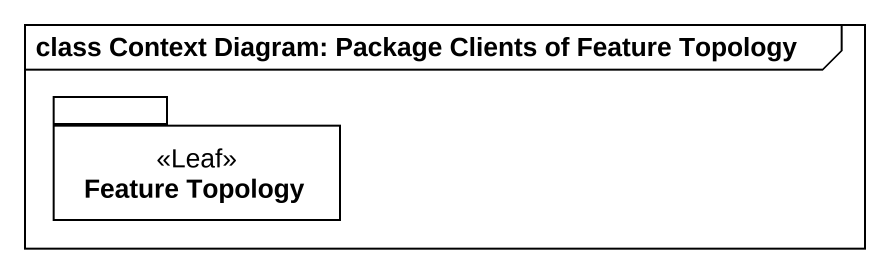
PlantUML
@startuml
mainframe class Context Diagram: Package Clients of Feature Topology
package "Feature Topology" as Feature_Topology <<Leaf>> {
}
@enduml
